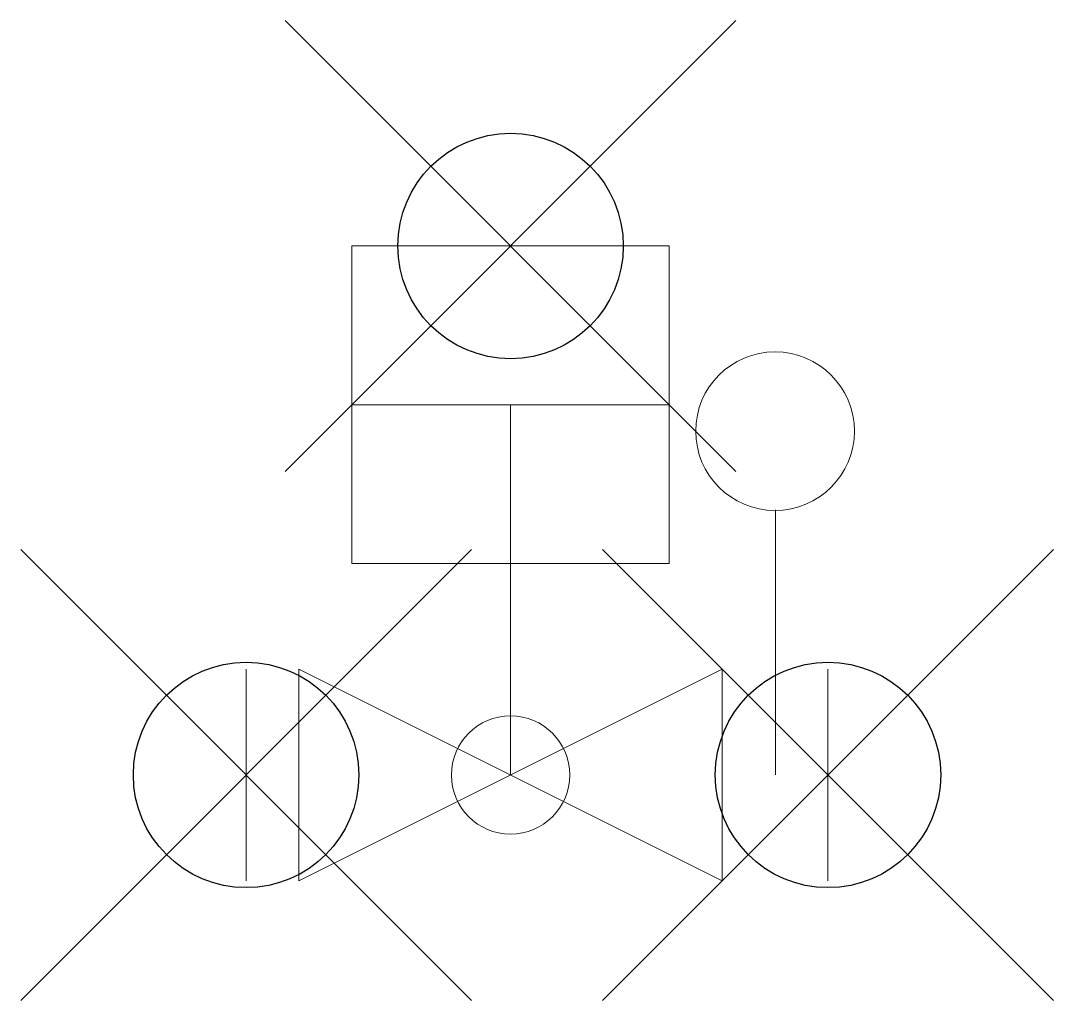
# Model space of a CAD drawing. Header units: millimetres. Extents: x -0.0059 to 0.017, y -0.0047 to 0.017.
import ezdxf

# ---------------------------------------------------------------- set-up
doc = ezdxf.new("R2010")
doc.units = ezdxf.units.MM
doc.header["$PDMODE"] = 35
doc.header["$PDSIZE"] = 0.005
doc.layers.add('Level 7', color=7, linetype='Continuous')

# ---------------------------------------------------------------- blocks, each defined once
blk = doc.blocks.new('AfterManifold_ESD_ESD1')
for p in [(0.005, 0.012), (0, 0.002), (0.011, 0.002)]:
    blk.add_point(p)
at = {"layer": 'Level 7', "color": 2, "linetype": 'Continuous', "lineweight": 13}
for p, q in [((0.002, 0.009), (0.008, 0.009)), ((0.005, 0.009), (0.005, 0.006)), ((0.01001, 0.002), (0.01001, 0.00701)), ((0.005, 0.006), (0.005, 0.002)), ((0, 0.004), (0, 0)), ((0.011, 0.004), (0.011, 0))]:
    blk.add_line(p, q, dxfattribs=at)
for points in [[(0.002, 0.012), (0.002, 0.006), (0.008, 0.006), (0.008, 0.012), (0.002, 0.012)], [(0.001, 0.004), (0.001, 0), (0.009, 0.004), (0.009, 0), (0.001, 0.004)]]:
    blk.add_lwpolyline(points, dxfattribs=at)
for centre, radius in [((0.01, 0.0085), 0.0015), ((0.005, 0.002), 0.001118)]:
    blk.add_circle(centre, radius, dxfattribs=at)

msp = doc.modelspace()

# ---------------------------------------------------------------- block references
at = {"xscale": 1.173682005083623, "yscale": 1.173682005083623, "zscale": 2.649427716111592}
msp.add_blockref('AfterManifold_ESD_ESD1', (-0.000868, -0.002084), dxfattribs=at)

doc.saveas('drawing.dxf')
